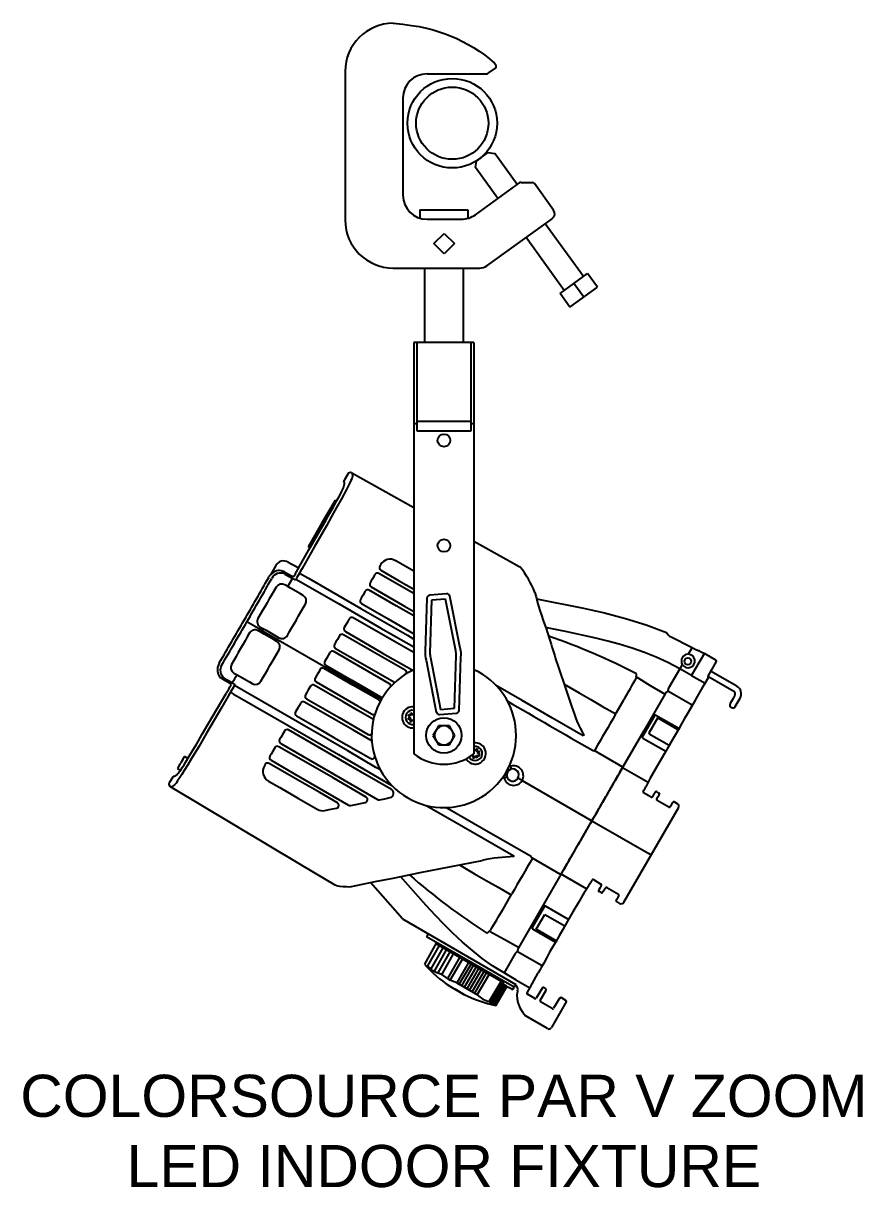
# Model space of a CAD drawing. Extents: x 5 to 346, y -5 to 215.
# Drawn here: x 124.22 to 141.65, y 65.49 to 89.68 of the extents above; entities that cross this region are included whole.
import ezdxf

# ---------------------------------------------------------------- set-up
doc = ezdxf.new("R2010")
doc.units = 0
doc.header["$LTSCALE"] = 0.5
doc.header["$MEASUREMENT"] = 0
doc.layers.add('OBJECT', color=7, linetype='CONTINUOUS')
doc.layers.add('RISER', color=7, linetype='CONTINUOUS')
doc.styles.add('ARIAL', font='arial.ttf')

# ---------------------------------------------------------------- blocks, each defined once
blk = doc.blocks.new('*U73')
at = {"layer": 'RISER'}
for p, q in [((0.879, 1.246), (0.904, 1.213)), ((-2.224, 1.075), (-2.224, -2.01)), ((-0.524, 1.025), (0.715, 1.025)), ((0.747, 1.037), (0.896, 1.145)), ((-1.024, 0.525), (-1.024, -1.495)), ((0.503, -0.78), (0.743, -0.607)), ((0.743, -0.607), (0.882, -0.63)), ((1.347, -1.275), (0.882, -0.63)), ((0.481, -0.92), (0.503, -0.78)), ((0.946, -1.565), (0.481, -0.92)), ((0.48, -1.9), (1.396, -1.24)), ((1.431, -1.229), (1.656, -1.229)), ((2.104, -1.808), (1.705, -1.254)), ((-0.674, -1.802), (0.326, -1.802)), ((-0.674, -1.802), (-0.674, -1.972)), ((0.326, -1.802), (0.326, -1.972)), ((-0.524, -1.995), (0.188, -1.995)), ((0.717, -2.962), (2.076, -1.983)), ((2.724, -3.185), (1.932, -2.087)), ((-0.38, -2.502), (-0.168, -2.29)), ((-0.168, -2.29), (0.045, -2.502)), ((2.323, -3.475), (1.531, -2.376)), ((-0.168, -2.715), (-0.38, -2.502)), ((0.045, -2.502), (-0.168, -2.715)), ((-1.224, -3.01), (0.571, -3.01)), ((-0.574, -3.01), (-0.574, -4.55)), ((0.226, -3.01), (0.226, -4.55)), ((2.239, -3.535), (2.807, -3.125)), ((3.012, -3.409), (2.807, -3.125)), ((2.728, -3.614), (2.523, -3.33)), ((2.444, -3.819), (2.239, -3.535)), ((2.444, -3.819), (3.012, -3.409)), ((-0.736, -4.555), (-0.799, -4.555)), ((-0.799, -4.555), (-0.799, -6.242)), ((-0.736, -4.55), (0.389, -4.55)), ((-0.736, -4.55), (-0.736, -6.192)), ((0.389, -6.192), (0.389, -4.55)), ((0.451, -4.555), (0.389, -4.555)), ((0.451, -4.555), (0.451, -6.242)), ((-0.799, -6.242), (-0.799, -13.098)), ((-0.736, -6.242), (-0.799, -6.242)), ((-0.736, -6.192), (0.389, -6.192)), ((-0.736, -6.192), (-0.736, -6.392)), ((0.389, -6.392), (0.389, -6.192)), ((0.451, -6.242), (0.389, -6.242)), ((0.451, -6.242), (0.451, -13.098)), ((-0.736, -6.392), (0.389, -6.392)), ((-0.736, -6.392), (-0.736, -6.392)), ((0.389, -6.392), (0.389, -6.392)), ((-2.249, -7.425), (-2.249, -7.426)), ((-2.169, -7.287), (-2.239, -7.408)), ((-2.088, -7.265), (-0.799, -7.985)), ((-2.434, -7.834), (-2.714, -8.318)), ((-2.403, -7.852), (-2.434, -7.834)), ((-2.714, -8.318), (-2.993, -8.802)), ((-2.993, -8.802), (-2.953, -8.825)), ((-3.663, -9.187), (-3.773, -9.378)), ((-3.407, -9.117), (-3.333, -9.16)), ((-3.333, -9.16), (-3.306, -9.174)), ((-3.307, -9.174), (-3.306, -9.174)), ((-3.306, -9.174), (-3.188, -9.237)), ((-0.799, -9.305), (-1.175, -9.088)), ((-3.812, -9.435), (-3.806, -9.425)), ((-3.465, -9.33), (-3.337, -9.404)), ((-3.293, -9.42), (-3.296, -9.419)), ((-3.173, -9.344), (-3.227, -9.439)), ((-3.165, -9.329), (-3.173, -9.344)), ((-3.119, -9.249), (-3.165, -9.329)), ((-3.812, -9.435), (-3.812, -9.435)), ((-3.412, -9.627), (-3.476, -9.59)), ((-3.412, -9.627), (-3.315, -9.459)), ((-2.988, -9.45), (-1.9, -10.079)), ((-0.525, -9.864), (-0.56, -10.968)), ((-0.117, -9.775), (-0.468, -9.804)), ((-0.428, -9.908), (-0.463, -11.003)), ((-0.139, -9.884), (-0.428, -9.908)), ((0.073, -10.959), (-0.139, -9.884)), ((0.163, -10.907), (-0.051, -9.825)), ((-1.9, -10.079), (-0.932, -10.638)), ((-3.941, -10.542), (-4.263, -10.356)), ((-3.963, -10.58), (-4.03, -10.541)), ((-3.987, -10.465), (-3.919, -10.504)), ((-3.941, -10.542), (-3.919, -10.504)), ((-3.941, -10.542), (-1.473, -11.967)), ((-0.932, -10.638), (-0.799, -10.715)), ((1.947, -10.499), (2.014, -10.697)), ((4.528, -10.661), (4.977, -10.89)), ((-0.455, -11.101), (-0.243, -12.176)), ((0.047, -12.152), (0.081, -11.057)), ((0.143, -12.196), (0.178, -11.092)), ((4.977, -10.89), (4.896, -11.031)), ((4.969, -11.474), (5.233, -11.017)), ((4.977, -10.89), (5.026, -10.918)), ((5.041, -10.926), (5.129, -10.957)), ((5.143, -10.965), (5.233, -11.017)), ((5.473, -11.155), (5.233, -11.017)), ((-4.835, -11.207), (-4.841, -11.217)), ((-0.545, -11.153), (-0.331, -12.235)), ((4.722, -11.332), (4.49, -11.733)), ((4.774, -11.242), (4.722, -11.332)), ((4.969, -11.474), (4.722, -11.332)), ((5.375, -11.358), (5.364, -11.379)), ((5.381, -11.36), (5.375, -11.36)), ((5.48, -11.182), (5.391, -11.343)), ((-4.625, -11.634), (-4.752, -11.56)), ((-4.533, -11.421), (-4.469, -11.458)), ((3.817, -11.503), (3.819, -11.493)), ((3.819, -11.526), (3.823, -11.521)), ((4.969, -11.474), (5.247, -11.635)), ((5.304, -11.492), (5.317, -11.512)), ((5.305, -11.489), (5.844, -11.801)), ((5.365, -11.377), (5.313, -11.474)), ((5.906, -11.692), (5.364, -11.379)), ((-4.603, -11.821), (-4.65, -11.9)), ((-4.595, -11.806), (-4.603, -11.821)), ((-4.539, -11.712), (-4.595, -11.806)), ((-4.589, -11.665), (-4.589, -11.665)), ((2.327, -11.673), (2.473, -12.108)), ((4.427, -11.843), (4.42, -11.855)), ((4.983, -12.091), (4.476, -11.798)), ((3.41, -12.244), (3.565, -11.976)), ((4.42, -11.855), (3.977, -12.622)), ((5.041, -11.992), (4.877, -12.275)), ((5.829, -11.947), (5.768, -12.054)), ((5.866, -11.883), (5.829, -11.947)), ((5.876, -12.116), (5.937, -12.01)), ((5.937, -12.01), (5.974, -11.946)), ((-0.918, -12.318), (-0.884, -12.335)), ((-0.867, -12.299), (-0.901, -12.283)), ((-0.884, -12.335), (-0.87, -12.35)), ((-0.847, -12.3), (-0.867, -12.299)), ((-0.831, -12.295), (-0.859, -12.24)), ((-0.859, -12.24), (-0.847, -12.3)), ((-0.816, -12.281), (-0.831, -12.295)), ((-0.799, -12.247), (-0.816, -12.281)), ((-0.799, -12.248), (-0.799, -12.247)), ((-0.265, -12.284), (0.086, -12.256)), ((-0.243, -12.176), (0.047, -12.152)), ((3.382, -12.292), (3.41, -12.244)), ((4.196, -12.307), (3.946, -12.739)), ((4.703, -12.576), (4.226, -12.301)), ((4.877, -12.275), (4.824, -12.367)), ((-0.87, -12.35), (-0.925, -12.378)), ((-0.925, -12.378), (-0.865, -12.366)), ((-0.866, -12.386), (-0.883, -12.421)), ((-0.865, -12.366), (-0.866, -12.386)), ((-0.847, -12.438), (-0.83, -12.403)), ((-0.83, -12.403), (-0.815, -12.39)), ((-0.815, -12.39), (-0.799, -12.422)), ((-0.287, -12.52), (-0.344, -12.619)), ((-0.174, -12.52), (-0.287, -12.52)), ((-0.06, -12.52), (-0.174, -12.52)), ((-0.003, -12.619), (-0.06, -12.52)), ((4.259, -12.362), (4.081, -12.67)), ((4.69, -12.6), (4.276, -12.361)), ((-0.344, -12.619), (-0.401, -12.717)), ((-0.401, -12.717), (-0.344, -12.816)), ((-0.344, -12.816), (-0.287, -12.914)), ((-0.06, -12.914), (-0.003, -12.816)), ((0.054, -12.717), (-0.003, -12.619)), ((-0.003, -12.816), (0.054, -12.717)), ((3.977, -12.622), (3.536, -13.386)), ((3.954, -12.771), (4.432, -13.047)), ((4.09, -12.683), (4.504, -12.922)), ((-0.287, -12.914), (-0.174, -12.914)), ((-0.174, -12.914), (-0.06, -12.914)), ((0.465, -13.046), (0.451, -13.024)), ((0.479, -13.031), (0.465, -13.046)), ((0.493, -12.995), (0.479, -13.031)), ((0.516, -13.045), (0.53, -13.01)), ((0.516, -13.066), (0.516, -13.045)), ((0.575, -13.049), (0.516, -13.066)), ((0.523, -13.081), (0.575, -13.049)), ((3.543, -13.374), (2.943, -13.027)), ((2.967, -13.012), (2.967, -13.012)), ((-5.653, -13.313), (-5.637, -13.286)), ((-5.597, -13.217), (-5.637, -13.286)), ((-5.597, -13.217), (-5.561, -13.155)), ((-5.488, -13.197), (-5.561, -13.155)), ((0.417, -13.124), (0.436, -13.119)), ((0.436, -13.139), (0.422, -13.175)), ((0.436, -13.119), (0.436, -13.139)), ((0.459, -13.189), (0.473, -13.153)), ((0.473, -13.153), (0.487, -13.139)), ((0.487, -13.139), (0.519, -13.192)), ((0.519, -13.192), (0.503, -13.132)), ((0.503, -13.132), (0.523, -13.132)), ((0.537, -13.095), (0.523, -13.081)), ((0.523, -13.132), (0.558, -13.146)), ((0.573, -13.109), (0.537, -13.095)), ((-5.689, -13.377), (-5.703, -13.402)), ((-5.703, -13.402), (-5.64, -13.438)), ((-5.653, -13.313), (-5.689, -13.377)), ((1.099, -13.512), (1.095, -13.518)), ((1.095, -13.518), (1.095, -13.518)), ((1.155, -13.415), (1.151, -13.422)), ((1.154, -13.415), (1.155, -13.415)), ((1.19, -13.343), (1.212, -13.356)), ((1.218, -13.419), (1.218, -13.422)), ((3.482, -13.48), (3.536, -13.386)), ((3.536, -13.386), (4.065, -13.691)), ((-5.804, -13.582), (-5.874, -13.704)), ((-5.794, -13.566), (-5.794, -13.565)), ((-1.317, -13.721), (-1.317, -13.721)), ((-1.317, -13.721), (-1.255, -13.756)), ((1.072, -13.597), (1.05, -13.585)), ((1.133, -13.57), (1.13, -13.571)), ((1.45, -13.654), (1.364, -13.605)), ((1.45, -13.654), (2.898, -14.491)), ((4.13, -13.998), (3.973, -13.907)), ((4.224, -13.884), (4.213, -13.901)), ((4.288, -13.914), (4.245, -13.888)), ((4.293, -13.948), (4.303, -13.929)), ((3.562, -16.182), (4.694, -14.22)), ((4.494, -14.208), (4.251, -14.067)), ((4.588, -14.094), (4.576, -14.111)), ((4.674, -14.136), (4.608, -14.098)), ((2.898, -14.491), (4.128, -15.201)), ((4.115, -15.193), (4.063, -15.163)), ((1.652, -15.29), (1.652, -15.289)), ((2.245, -15.603), (1.653, -15.261)), ((2.236, -15.638), (1.82, -16.359)), ((2.238, -15.635), (2.236, -15.638)), ((2.26, -15.596), (2.315, -15.502)), ((2.789, -15.901), (2.26, -15.596)), ((2.93, -15.713), (3.087, -15.804)), ((-1.032, -16.53), (-1.697, -15.773)), ((3.045, -15.924), (3.035, -15.943)), ((3.094, -15.983), (3.05, -15.958)), ((3.208, -15.874), (3.451, -16.014)), ((1.054, -16.326), (1.209, -16.057)), ((1.209, -16.057), (1.236, -16.009)), ((3.114, -15.988), (3.125, -15.97)), ((3.409, -16.134), (3.399, -16.153)), ((3.479, -16.206), (3.413, -16.168)), ((1.82, -16.359), (1.377, -17.126)), ((1.905, -16.275), (1.656, -16.706)), ((1.745, -16.744), (1.923, -16.436)), ((1.923, -16.436), (2.337, -16.675)), ((2.414, -16.541), (1.937, -16.265)), ((-1.032, -16.53), (1.321, -17.888)), ((-0.497, -16.838), (-0.532, -16.898)), ((0.421, -17.448), (-0.532, -16.898)), ((0.789, -16.776), (0.791, -16.771)), ((1.665, -16.735), (2.143, -17.011)), ((2.159, -16.983), (1.745, -16.744)), ((-0.325, -17.018), (-0.578, -17.47)), ((-0.274, -17.084), (-0.513, -17.506)), ((-0.198, -17.128), (-0.447, -17.567)), ((-0.126, -17.17), (-0.377, -17.615)), ((1.063, -17.856), (-0.34, -17.046)), ((1.377, -17.126), (1.37, -17.138)), ((-0.053, -17.212), (-0.301, -17.652)), ((0.02, -17.254), (-0.22, -17.678)), ((0.149, -17.328), (-0.098, -17.767)), ((-0.041, -17.802), (0.214, -17.366)), ((1.306, -17.248), (1.075, -17.65)), ((1.355, -17.203), (1.868, -17.499)), ((2.022, -17.22), (1.969, -17.316)), ((0.335, -17.436), (0.094, -17.856)), ((0.146, -17.887), (0.39, -17.467)), ((0.2, -17.918), (0.443, -17.498)), ((0.253, -17.949), (0.497, -17.529)), ((0.306, -17.98), (0.55, -17.56)), ((0.359, -18.011), (0.603, -17.591)), ((0.413, -18.042), (0.653, -17.628)), ((1.287, -17.948), (0.421, -17.448)), ((0.466, -18.073), (0.71, -17.652)), ((1.321, -17.792), (1.075, -17.65)), ((-0.098, -17.767), (-0.041, -17.802)), ((0.094, -17.856), (0.523, -18.106)), ((0.518, -18.103), (0.763, -17.683)), ((0.769, -18.246), (1.015, -17.828)), ((0.8, -18.266), (1.048, -17.847)), ((0.833, -18.287), (1.067, -17.893)), ((1.074, -17.837), (1.058, -17.865)), ((1.117, -17.922), (1.066, -17.892)), ((1.321, -17.888), (1.287, -17.948)), ((1.321, -17.792), (1.612, -17.96)), ((-0.052, -17.925), (0.05, -17.984)), ((-0.051, -17.926), (0.243, -18.096)), ((0.05, -17.984), (0.244, -18.096)), ((0.866, -18.309), (1.101, -17.912)), ((0.901, -18.324), (1.134, -17.932)), ((1.168, -17.951), (1.117, -17.922)), ((1.238, -17.991), (1.168, -17.951)), ((1.265, -17.984), (1.288, -17.945)), ((1.714, -18.183), (1.56, -18.094)), ((1.87, -17.961), (1.741, -18.176)), ((1.827, -18.226), (1.948, -18.007)), ((1.941, -17.98), (1.897, -17.954)), ((0.768, -18.246), (0.885, -18.321)), ((2.077, -18.393), (1.834, -18.253)), ((2.368, -18.249), (2.058, -18.786)), ((2.234, -18.171), (2.105, -18.386)), ((2.36, -18.222), (2.261, -18.164)), ((1.531, -18.551), (1.521, -18.543)), ((1.976, -18.808), (1.531, -18.551))]:
    blk.add_line(p, q, dxfattribs=at)
blk.add_lwpolyline([(-1.224, 2.075), (-1.027, 2.056), (-0.849, 2.033), (-0.687, 2.006), (-0.538, 1.975), (-0.4, 1.94), (-0.27, 1.901), (-0.146, 1.857), (-0.025, 1.809), (0.094, 1.757), (0.212, 1.699), (0.328, 1.637), (0.443, 1.57), (0.556, 1.498), (0.666, 1.42), (0.774, 1.336), (0.879, 1.246)], dxfattribs=at)
at = {"layer": 'RISER', "flags": 128}
for points in [[(-3.19, -9.24), (-3.155, -9.18), (-2.975, -8.863), (-2.795, -8.548), (-2.618, -8.236), (-2.541, -8.1), (-2.466, -7.966), (-2.395, -7.839), (-2.356, -7.768), (-2.323, -7.706), (-2.298, -7.657), (-2.28, -7.619), (-2.261, -7.575), (-2.249, -7.544), (-2.236, -7.491), (-2.236, -7.462), (-2.249, -7.426)], [(-2.088, -7.265), (-2.074, -7.307), (-2.074, -7.327), (-2.08, -7.357), (-2.088, -7.384), (-2.104, -7.424), (-2.131, -7.483), (-2.159, -7.539), (-2.197, -7.612), (-2.245, -7.702), (-2.301, -7.803), (-2.4, -7.982), (-2.506, -8.17), (-2.614, -8.362), (-2.865, -8.804), (-3.119, -9.249)], [(0.451, -8.681), (1.119, -9.053), (1.391, -9.205)], [(-1.488, -9.172), (-1.493, -9.18), (-1.497, -9.187), (-1.506, -9.202)], [(-3.479, -9.364), (-3.375, -9.424), (-3.315, -9.459)], [(-3.173, -9.344), (-3.109, -9.381), (-2.988, -9.45)], [(-1.605, -9.374), (-1.656, -9.462), (-1.681, -9.506), (-1.707, -9.55)], [(-0.799, -9.77), (-0.862, -9.733), (-1.522, -9.352)], [(-1.484, -9.285), (-1.117, -9.497), (-0.799, -9.681)], [(1.391, -9.205), (1.407, -9.217), (1.41, -9.221)], [(1.391, -9.205), (1.407, -9.217), (1.41, -9.221)], [(-3.097, -9.809), (-3.149, -9.779), (-3.357, -9.659), (-3.412, -9.627)], [(-3.255, -9.491), (-3.306, -9.462), (-3.315, -9.459)], [(-3.245, -9.473), (-3.25, -9.481), (-3.255, -9.491)], [(-3.227, -9.439), (-3.242, -9.466), (-3.245, -9.473)], [(-3.245, -9.473), (-2.363, -9.98), (-1.481, -10.488), (-0.799, -10.88)], [(-1.684, -9.632), (-0.995, -10.03), (-0.799, -10.144)], [(-1.805, -9.721), (-1.856, -9.809), (-1.882, -9.853), (-1.907, -9.897)], [(-0.799, -10.232), (-1.163, -10.022), (-1.723, -9.699)], [(1.748, -9.877), (2.725, -10.073), (3.163, -10.174), (3.599, -10.288), (4.026, -10.42), (4.446, -10.58)], [(-1.885, -9.979), (-1.333, -10.298), (-0.799, -10.606)], [(-2.137, -10.296), (-2.163, -10.34), (-2.189, -10.385), (-2.241, -10.476)], [(-0.799, -10.997), (-0.907, -10.935), (-1.297, -10.71), (-2.054, -10.272)], [(-3.941, -10.542), (-3.958, -10.573), (-3.963, -10.58)], [(-3.644, -10.764), (-3.696, -10.734), (-3.903, -10.614), (-3.963, -10.58)], [(-3.919, -10.504), (-3.867, -10.534), (-3.659, -10.654), (-3.6, -10.689)], [(-0.978, -11.365), (-1.315, -11.17), (-1.653, -10.976), (-2.258, -10.626)], [(-2.219, -10.559), (-1.833, -10.782), (-1.446, -11.005), (-0.834, -11.358)], [(4.722, -11.332), (4.476, -11.2), (4.236, -11.091), (3.993, -10.994), (3.738, -10.907), (3.465, -10.824), (3.232, -10.761), (2.978, -10.697), (2.699, -10.633), (2.388, -10.566), (1.938, -10.475)], [(4.446, -10.58), (4.463, -10.599), (4.495, -10.643)], [(-2.341, -10.649), (-2.385, -10.725), (-2.414, -10.776), (-2.444, -10.826)], [(-2.543, -10.998), (-2.577, -11.058), (-2.611, -11.117), (-2.645, -11.175)], [(-1.301, -11.645), (-1.864, -11.321), (-2.162, -11.148), (-2.461, -10.976)], [(-2.422, -10.909), (-2.119, -11.084), (-1.816, -11.259), (-1.216, -11.605)], [(-4.841, -11.217), (-4.874, -11.305), (-4.877, -11.384)], [(-2.745, -11.348), (-2.779, -11.407), (-2.813, -11.466), (-2.847, -11.525)], [(-1.526, -11.981), (-2.063, -11.672), (-2.362, -11.498), (-2.662, -11.325)], [(-2.623, -11.258), (-2.086, -11.568), (-1.786, -11.741), (-1.487, -11.914)], [(-4.566, -11.626), (-4.67, -11.566), (-4.73, -11.531)], [(-4.469, -11.457), (-4.417, -11.487), (-4.21, -11.607), (-4.154, -11.64)], [(-2.825, -11.607), (-2.262, -11.932), (-1.964, -12.104), (-1.666, -12.277)], [(-1.216, -11.605), (-1.203, -11.61), (-1.187, -11.612)], [(4.411, -11.86), (4.114, -11.685), (3.817, -11.503)], [(5.06, -11.958), (5.229, -11.666), (5.317, -11.512)], [(-5.793, -13.566), (-5.77, -13.564), (-5.739, -13.55), (-5.721, -13.537), (-5.695, -13.511), (-5.655, -13.46), (-5.631, -13.426), (-5.599, -13.378), (-5.568, -13.328), (-5.532, -13.269), (-5.46, -13.151), (-5.384, -13.022), (-5.306, -12.89), (-5.189, -12.692), (-5.072, -12.492), (-4.693, -11.843)], [(-4.603, -11.821), (-4.539, -11.858), (-4.418, -11.927)], [(-4.566, -11.626), (-4.559, -11.632), (-4.508, -11.662)], [(-4.519, -11.679), (-4.535, -11.704), (-4.539, -11.712)], [(-4.508, -11.662), (-4.514, -11.671), (-4.519, -11.679)], [(-1.488, -13.435), (-1.584, -13.38), (-2.171, -13.04), (-3.345, -12.36), (-4.519, -11.679)], [(-2.946, -11.697), (-2.99, -11.773), (-3.02, -11.824), (-3.049, -11.874)], [(-1.658, -12.37), (-1.961, -12.196), (-2.264, -12.021), (-2.864, -11.674)], [(2.718, -12.726), (2.084, -12.356), (1.448, -11.989), (0.9, -11.671)], [(2.32, -11.651), (2.634, -11.833), (2.877, -11.973), (3.121, -12.114), (3.394, -12.271)], [(4.425, -11.846), (4.417, -11.856), (4.411, -11.86)], [(4.49, -11.733), (4.48, -11.765), (4.474, -11.797), (4.449, -11.818), (4.427, -11.843)], [(-4.65, -11.9), (-4.784, -12.131), (-4.942, -12.401), (-5.1, -12.671), (-5.257, -12.937), (-5.411, -13.195), (-5.49, -13.326), (-5.563, -13.447), (-5.613, -13.528), (-5.655, -13.594), (-5.702, -13.663), (-5.734, -13.707), (-5.767, -13.746), (-5.791, -13.766), (-5.808, -13.776), (-5.833, -13.784), (-5.853, -13.785)], [(-4.418, -11.927), (-3.39, -12.521), (-2.362, -13.116)], [(-3.148, -12.047), (-3.175, -12.093), (-3.201, -12.138), (-3.252, -12.227)], [(-1.681, -12.825), (-2.067, -12.602), (-2.453, -12.378), (-3.066, -12.025)], [(-3.027, -11.957), (-2.689, -12.152), (-2.351, -12.347), (-1.747, -12.697)], [(5.041, -11.992), (5.034, -12.003), (5.017, -12.032), (4.994, -12.072), (4.963, -12.126), (4.924, -12.194), (4.877, -12.275)], [(-3.231, -12.311), (-2.845, -12.534), (-2.458, -12.757), (-1.694, -13.199)], [(-1.638, -12.392), (-1.643, -12.383), (-1.658, -12.37)], [(4.824, -12.367), (4.762, -12.474), (4.694, -12.593), (4.606, -12.744), (4.511, -12.91), (4.404, -13.094), (4.291, -13.29), (4.107, -13.608)], [(-3.482, -12.626), (-3.533, -12.714), (-3.559, -12.758), (-3.584, -12.802)], [(-1.262, -13.84), (-1.813, -13.522), (-2.364, -13.203), (-3.4, -12.604)], [(-3.683, -12.973), (-3.734, -13.061), (-3.759, -13.105), (-3.785, -13.15)], [(-1.787, -13.999), (-2.476, -13.601), (-3.038, -13.276), (-3.6, -12.951)], [(-3.562, -12.884), (-2.672, -13.399), (-2.113, -13.722), (-1.553, -14.046)], [(-1.669, -12.834), (-1.669, -12.833), (-1.681, -12.825)], [(2.912, -13.027), (2.912, -13.027), (2.943, -13.027), (2.943, -13.027)], [(2.943, -13.027), (2.95, -13.026), (2.961, -13.021)], [(2.961, -13.021), (2.962, -13.021), (2.962, -13.02), (2.963, -13.019), (2.963, -13.018), (2.964, -13.016), (2.965, -13.015), (2.966, -13.013), (2.967, -13.012)], [(-2.385, -14.117), (-2.751, -13.905), (-3.118, -13.693), (-3.801, -13.299)], [(-3.763, -13.232), (-3.287, -13.507), (-2.811, -13.782), (-2.151, -14.163)], [(-2.362, -13.116), (-1.839, -13.418), (-1.317, -13.721)], [(-3.884, -13.321), (-3.888, -13.328), (-3.892, -13.336), (-3.901, -13.351)], [(3.536, -13.386), (3.513, -13.425), (3.482, -13.479)], [(-2.433, -15.829), (-3.13, -15.411), (-5.853, -13.785)], [(-3.818, -13.664), (-3.582, -13.8), (-3.193, -14.025), (-2.804, -14.25)], [(4.107, -13.608), (4.037, -13.745), (4.016, -13.788)], [(-1.512, -14.052), (-1.401, -14.031), (-1.345, -14.02), (-1.29, -14.009)], [(-2.645, -14.276), (-2.553, -14.258), (-2.478, -14.243), (-2.403, -14.228)], [(-2.109, -14.17), (-2.004, -14.149), (-1.905, -14.13), (-1.806, -14.11)], [(-0.539, -14.172), (0.006, -14.486), (0.642, -14.852), (1.28, -15.217)], [(1.637, -15.235), (0.802, -14.751), (-0.097, -14.234), (-0.128, -14.217)], [(-2.125, -15.859), (-1.599, -15.753), (-1.414, -15.716), (-1.228, -15.68), (-0.664, -15.568), (0.623, -15.314)], [(0.147, -15.408), (0.464, -15.591), (0.707, -15.731), (0.951, -15.872), (1.224, -16.03)], [(1.075, -17.65), (0.838, -17.502), (0.623, -17.349), (0.418, -17.187), (0.214, -17.01), (0.006, -16.815), (-0.165, -16.645), (-0.347, -16.457), (-0.542, -16.248), (-0.756, -16.011), (-1.075, -15.649)], [(2.238, -15.635), (2.246, -15.624), (2.253, -15.619)], [(2.276, -15.606), (2.266, -15.604), (2.245, -15.603), (2.245, -15.603)], [(2.253, -15.619), (2.269, -15.609), (2.276, -15.607)], [(2.277, -15.607), (2.267, -15.601), (2.262, -15.597), (2.261, -15.596), (2.26, -15.596), (2.26, -15.596), (2.26, -15.596), (2.26, -15.596)], [(2.277, -15.607), (2.277, -15.607), (2.276, -15.606)], [(2.276, -15.607), (2.277, -15.607), (2.277, -15.607)], [(-2.41, -15.837), (-2.429, -15.831), (-2.433, -15.829)], [(-2.41, -15.837), (-2.429, -15.831), (-2.433, -15.829)], [(2.739, -15.979), (2.833, -15.833), (2.848, -15.81)], [(3.094, -15.832), (3.061, -15.893), (3.045, -15.924)], [(2.739, -15.979), (2.619, -16.186), (2.506, -16.383), (2.395, -16.574), (2.292, -16.752), (2.217, -16.883), (2.147, -17.005), (2.081, -17.118), (2.022, -17.22)], [(3.458, -16.042), (3.425, -16.103), (3.409, -16.134)], [(0.776, -16.783), (1.076, -16.947), (1.376, -17.116)], [(1.37, -17.138), (1.359, -17.17), (1.354, -17.202), (1.328, -17.224), (1.306, -17.248)], [(1.376, -17.116), (1.375, -17.126), (1.372, -17.135)], [(1.969, -17.316), (1.898, -17.445), (1.847, -17.536), (1.817, -17.591), (1.786, -17.647)], [(1.552, -18.067), (1.614, -17.955), (1.786, -17.647)], [(-0.098, -17.767), (-0.13, -17.747), (-0.216, -17.68)], [(0.094, -17.856), (-0.014, -17.815), (-0.041, -17.802)], [(1.356, -18.02), (1.34, -18.111), (1.344, -18.187), (1.36, -18.262), (1.401, -18.373), (1.462, -18.476), (1.521, -18.543)]]:
    blk.add_lwpolyline(points, dxfattribs=at)
at = {"layer": 'RISER'}
for centre, radius in [((0, 0), 0.93), ((0, 0), 0.75), ((-0.174, -6.59), 0.132), ((-0.174, -8.773), 0.132), ((4.891, -11.178), 0.07), ((-0.174, -12.717), 0.367)]:
    blk.add_circle(centre, radius, dxfattribs=at)
for centre, radius, start, end in [((-1.224, 1.075), 1, 90, 180), ((0.864, 1.183), 0.05, 309.8056, 37.5798), ((-0.524, 0.525), 0.5, 90, 180), ((0.715, 1.075), 0.05, 270, 309.8056), ((1.431, -1.289), 0.06, 90, 125.7855), ((1.656, -1.289), 0.06, 35.7855, 90), ((-0.524, -1.495), 0.5, 180, 270), ((0.188, -1.495), 0.5, 270, 305.7855), ((2.003, -1.881), 0.125, 305.7855, 35.7855), ((-1.224, -2.01), 1, 180, 270), ((0.571, -2.76), 0.25, 270, 305.7855), ((-2.118, -7.317), 0.06, 60.7858, 149.994), ((-2.118, -7.317), 0.06, 60.79, 149.9898), ((-3.5, -9.281), 0.188, 60.5, 150.3507), ((-1.29, -9.286), 0.229, 60.081, 150.1341), ((-3.572, -9.557), 0.268, 113.4961, 150.6362), ((-3.567, -9.544), 0.201, 64.0046, 154.4955), ((-3.595, -9.511), 0.218, 78.6738, 112.7943), ((-3.211, -9.129), 0.302, 245.3227, 253.7338), ((-8.534, -6.39), 6.055, 329.9638, 330.8566), ((-1.552, -9.404), 0.0602, 60.0315, 150.0579), ((-1.454, -9.233), 0.0603, 149.9608, 239.9018), ((-0.163, -10.477), 2.013, 21.3127, 38.6231), ((-105.63, 48.301), 117.049, 329.94375, 330.44467), ((-98.256, 44.12), 108.638, 329.90438, 330.45055), ((92.198, -65.872), 111.132, 149.60166, 149.98903), ((-3.542, -9.705), 0.132, 60.3766, 149.7095), ((-1.654, -9.58), 0.0602, 149.9985, 239.9872), ((-3.164, -9.923), 0.132, 330.2984, 59.5993), ((-1.855, -9.927), 0.0601, 150.0022, 240.0835), ((-1.753, -9.751), 0.0602, 60.0068, 149.976), ((9.699, -7.678), 8.249, 194.5156, 199.9953), ((-91.638, 40.331), 101.882, 329.98052, 330.40289), ((-97.465, 43.284), 107.468, 329.53293, 330.07856), ((-94.004, 41.228), 103.51, 329.53592, 330.10915), ((-3.921, -10.353), 0.13, 149.698, 239.8369), ((-2.084, -10.326), 0.0611, 60.8997, 150.8268), ((84.621, -61.885), 102.576, 149.99482, 150.4145), ((-4.095, -10.654), 0.13, 60.1636, 150.3015), ((-3.535, -10.576), 0.13, 240.201, 330.307), ((-2.288, -10.679), 0.0605, 60.3224, 150.2603), ((-2.189, -10.506), 0.0605, 149.5906, 239.6459), ((-3.709, -10.877), 0.13, 329.6918, 59.8002), ((-2.391, -10.857), 0.0604, 149.794, 239.8246), ((-2.306, -23.263), 13.321, 62.5816, 71.1378), ((29.837, -2.289), 29.066, 196.8134, 198.834), ((4.562, -10.558), 0.109, 231.7509, 251.811), ((-100.17, 44.812), 111.512, 329.61535, 330.00124), ((-2.491, -11.028), 0.0604, 60.1798, 150.1265), ((-0.213, -11.032), 0.353, 169.5411, 199.9493), ((-0.169, -11.028), 0.353, 349.5411, 19.9493), ((4.898, -11.173), 0.142, 90.9425, 209.0575), ((4.895, -11.171), 0.14, 210.4474, 89.5526), ((5.072, -10.843), 0.0882, 239.0582, 249.7613), ((5.078, -11.074), 0.127, 59.231, 66.6697), ((-4.616, -11.365), 0.202, 145.9246, 235.5753), ((-4.467, -11.307), 0.132, 150.2924, 239.6214), ((-2.692, -11.378), 0.0603, 60.0951, 150.1215), ((-2.593, -11.206), 0.0603, 149.8776, 239.9059), ((-0.174, -12.717), 1.5, 114.6243, 240), ((-1.004, -11.416), 0.0568, 340.9657, 62.5609), ((-0.174, -12.717), 1.5, 240, 65.3757), ((5.449, -11.415), 0.0919, 142.6982, 155.186), ((5.273, -11.283), 0.133, 324.3529, 332.9853), ((5.463, -11.172), 0.0199, 331.0064, 59.9298), ((-4.663, -11.358), 0.215, 186.9823, 221.5495), ((12.411, -21.314), 19.547, 149.7193, 150.2883), ((-4.088, -11.525), 0.132, 240.3989, 329.7034), ((-2.795, -11.555), 0.0604, 149.8715, 239.8222), ((-19.054, 1.109), 26.131, 329.9527, 331.1254), ((3.552, -11.422), 0.276, 345.0529, 356.6064), ((5.441, -11.548), 0.148, 150.1805, 157.9236), ((-4.763, -11.831), 0.241, 43.7102, 54.9966), ((-2.894, -11.727), 0.0604, 60.1775, 150.2039), ((-1.328, -11.695), 0.0566, 359.7592, 61.4922), ((4.678, -11.809), 0.202, 158.0342, 176.9647), ((5.814, -11.853), 0.0605, 330, 60), ((5.814, -11.853), 0.186, 330, 60), ((-3.096, -12.077), 0.0605, 60.3622, 150.4014), ((-2.996, -11.905), 0.0605, 149.7346, 239.6826), ((-1.552, -12.029), 0.054, 14.5501, 61.8941), ((-1.458, -11.868), 0.0542, 237.684, 284.6238), ((158.245, 257.856), 312.259, 239.79237, 240.16859), ((33.119, -28.147), 32.394, 150.0156, 150.0862), ((5.822, -12.085), 0.0625, 150, 330), ((-3.2, -12.259), 0.0611, 149.1812, 239.0923), ((-1.636, -12.23), 0.0556, 237.5642, 300.3239), ((-0.823, -12.342), 0.22, 83.6011, 240), ((-0.823, -12.342), 0.148, 80.4403, 279.5597), ((-0.823, -12.342), 0.0984, 142.7732, 165.8471), ((5.761, -11.059), 3.451, 197.7098, 208.6826), ((398.511, -241.054), 456.573, 149.93107, 150.0353), ((4.213, -12.317), 0.0204, 53.0594, 149.7856), ((-0.823, -12.342), 0.22, 240, 276.3989), ((-0.823, -12.342), 0.0984, 232.7732, 255.8471), ((-0.174, -12.717), 0.197, 90, 150), ((-0.174, -12.717), 0.197, 30, 90), ((4.269, -12.379), 0.019, 67.3255, 120.8038), ((-3.532, -12.832), 0.0602, 150.0226, 239.9945), ((-3.43, -12.656), 0.0601, 59.9171, 149.9972), ((-1.716, -12.649), 0.0569, 237.7201, 319.1842), ((-0.174, -12.717), 0.197, 150, 210), ((-0.174, -12.717), 0.197, 210, 270), ((-0.174, -12.717), 0.197, 270, 330), ((-0.174, -12.717), 0.197, 330, 30), ((2.962, -13.043), 0.4, 124.8311, 127.4712), ((3.965, -12.751), 0.0222, 144.8159, 241.7646), ((3.896, -12.796), 0.224, 30.1492, 34.2371), ((-3.631, -13.003), 0.0602, 60.0142, 150.0002), ((0.476, -13.092), 0.148, 211.4342, 99.5597), ((0.476, -13.092), 0.22, 240, 96.3989), ((0.476, -13.092), 0.0984, 56.9565, 80.0304), ((-3.831, -13.351), 0.0603, 60.1003, 150.037), ((-3.733, -13.18), 0.0602, 149.9401, 239.9705), ((-1.664, -13.147), 0.0601, 240.1208, 345.2112), ((-0.174, -12.317), 1, 231.3178, 308.6822), ((0.476, -13.092), 0.22, 210.7966, 240), ((0.476, -13.092), 0.0984, 236.9565, 260.0304), ((0.476, -13.092), 0.0984, 326.9565, 350.0304), ((-3.703, -13.466), 0.229, 149.8696, 239.9153), ((1.055, -13.588), 0.0799, 12.7798, 60.0089), ((1.263, -13.544), 0.132, 171.309, 191.3979), ((1.255, -13.542), 0.125, 128.4375, 171.5625), ((1.195, -13.346), 0.0799, 239.9908, 287.2206), ((1.26, -13.548), 0.132, 108.6021, 128.691), ((1.269, -13.554), 0.207, 331.0075, 106.1407), ((1.109, -13.398), 0.111, 349.199, 22.5791), ((1.254, -13.541), 0.127, 329.8776, 106.3709), ((198.883, -126.893), 225.93, 149.86862, 150.16472), ((-300.693, 161.58), 350.954, 329.88801, 330.07863), ((3.472, -13.498), 0.0209, 60.0283, 61.8904), ((-5.822, -13.734), 0.06, 150.0102, 239.21), ((-5.822, -13.734), 0.06, 150.006, 239.2142), ((1.058, -13.487), 0.111, 277.4209, 310.801), ((1.273, -13.548), 0.207, 193.8593, 328.9925), ((1.254, -13.542), 0.127, 193.6268, 330.1247), ((-1.817, -14.051), 0.0602, 281.212, 59.9988), ((-1.308, -13.919), 0.0913, 281.1708, 60.0727), ((3.983, -13.889), 0.0205, 149.93, 238.2572), ((1.318, -12.375), 3.045, 330.3936, 332.3539), ((4.14, -13.979), 0.0208, 242.2466, 329.213), ((6.633, -15.46), 2.879, 147.2222, 149.296), ((1.638, -12.58), 2.987, 330.7414, 332.7404), ((-2.689, -14.052), 0.229, 240.0133, 281.2268), ((-2.415, -14.169), 0.0603, 281.2092, 59.9036), ((-2.121, -14.111), 0.0602, 239.9927, 281.1019), ((-1.523, -13.993), 0.0602, 239.9738, 281.0522), ((4.262, -14.05), 0.0206, 150.3202, 238.2203), ((4.504, -14.189), 0.0208, 242.2466, 329.213), ((6.997, -15.67), 2.879, 147.2222, 149.296), ((219.353, -140.219), 250.321, 149.8497, 150.11695), ((-74.618, 29.559), 89.158, 329.64151, 330.39185), ((1.375, -18.836), 3.602, 91.5475, 102.0601), ((1.676, -15.269), 0.4, 172.5288, 175.1689), ((1.404, -15.393), 0.282, 27.8159, 34.1872), ((302.678, -189.449), 347.776, 149.94422, 150.08523), ((7.593, -6.001), 12.819, 228.5723, 237.5771), ((-52.394, 15.817), 63.038, 330.11182, 330.21043), ((2.305, -15.545), 0.0675, 228.5132, 244.2815), ((2.268, -15.612), 0.00984, 34.0219, 38.7229), ((0.276, -14.18), 3.045, 327.6461, 329.6064), ((2.92, -15.731), 0.0207, 62.2005, 149.6122), ((-2.109, -13.774), 2.085, 261.6954, 269.5489), ((-1.701, -15.92), 0.1, 40.5369, 42.1078), ((3.076, -15.822), 0.0206, 330.3202, 58.2203), ((0.614, -14.356), 2.985, 327.2591, 329.2591), ((3.198, -15.892), 0.0208, 62.2466, 149.213), ((3.44, -16.032), 0.0206, 330.3202, 58.2203), ((-21.59, -3.277), 26.134, 328.914, 330.0472), ((1.925, -16.284), 0.022, 57.5332, 155.8863), ((1.084, -17.295), 0.597, 119.6911, 127.6165), ((1.674, -16.716), 0.0208, 151.6656, 245.4893), ((1.466, -17.373), 0.202, 123.0353, 141.9658), ((1.462, -15.645), 2.737, 221.8224, 236.4253), ((0.22, -16.579), 1.182, 231.704, 231.7401), ((-0.08, -17.104), 0.59, 223.0121, 256.3684), ((1.076, -17.875), 0.02, 151, 240), ((1.065, -17.832), 0.01, 331, 60), ((-0.044, -17.913), 0.015, 236.4243, 240), ((1.462, -15.645), 2.737, 243.5751, 258.1778), ((0.88, -17.766), 0.492, 223.6466, 256.9598), ((1.248, -17.974), 0.02, 240, 329), ((1.262, -17.986), 0.1, 340.2405, 58.6618), ((1.57, -18.077), 0.02, 150.9636, 240.0224), ((2.006, -18.756), 0.06, 239.9979, 330.003)]:
    blk.add_arc(centre, radius, start, end, dxfattribs=at)
for centre, major_axis, ratio, start_param, end_param in [((-2.239, -7.409), (0.01, 0.0173), 0.034921, 1.570796, 3.123534), ((-3.585, -9.518), (0.236, -0.087), 0.884635, 1.377019, 1.749762), ((-4.304, -10.332), (6.042, 10.464), 0.034921, 4.82767, 4.837083), ((-0.462, -9.866), (0.0618, -0.012), 0.988785, 1.841761, 3.2937), ((-0.112, -9.838), (0.059, 0.0219), 0.988785, 6.131077, 7.583017), ((-0.025, -11.016), (0.437, 0.036), 0.997533, 3.028424, 3.254762), ((-0.357, -11.044), (-0.437, -0.036), 0.997533, 3.028424, 3.254762), ((-4.65, -11.362), (0.193, -0.161), 0.884635, 4.533423, 4.906166), ((-4.304, -10.332), (6.042, 10.464), 0.034921, 4.587695, 4.604901), ((-0.269, -12.222), (0.059, 0.0219), 0.988785, 2.989485, 4.441424), ((0.08, -12.194), (0.0618, -0.012), 0.988785, 4.983354, 6.435293), ((-5.803, -13.583), (0.01, 0.0173), 0.034921, 0.018059, 1.570796), ((4.241, -13.894), (0.0173, -0.01), 0.305731, 1.570796, 3.124139), ((4.285, -13.919), (0.0173, -0.01), 0.305731, 0.017453, 1.570796), ((4.605, -14.104), (0.0173, -0.01), 0.305731, 1.570796, 3.124139), ((4.642, -14.19), (0.0374, 0.0505), 0.955772, 4.831331, 6.391924), ((3.053, -15.953), (0.0173, -0.01), 0.305731, 3.159046, 4.712389), ((3.097, -15.978), (0.0173, -0.01), 0.305731, 4.712389, 6.265732), ((3.417, -16.163), (0.0173, -0.01), 0.305731, 3.159046, 4.712389), ((3.51, -16.151), (0.025, 0.0576), 0.955772, 3.032854, 4.593447), ((1.887, -17.972), (-0.0015, -0.0199), 0.999812, 2.692049, 4.245243), ((1.931, -17.997), (-0.0165, -0.0113), 0.999812, 2.037942, 3.591136), ((1.724, -18.166), (0.0015, 0.0199), 0.999812, 2.692049, 4.245243), ((1.844, -18.236), (0.0165, 0.0113), 0.999812, 2.037942, 3.591136), ((2.251, -18.182), (-0.0015, -0.0199), 0.999812, 2.692049, 4.245243), ((2.35, -18.239), (0.0193, 0.0052), 0.999695, 5.497939, 7.068431), ((2.087, -18.376), (0.0015, 0.0199), 0.999812, 2.692049, 4.245243)]:
    blk.add_ellipse(centre, major_axis=major_axis, ratio=ratio, start_param=start_param, end_param=end_param, dxfattribs=at)
at = {"layer": 'RISER', "color": 1, "insert": (-0.174, -19.766), "char_height": 0.875, "width": 20.15864, "attachment_point": 2, "style": 'ARIAL'}
blk.add_mtext('COLORSOURCE PAR V ZOOM\\PLED INDOOR FIXTURE', dxfattribs=at)

msp = doc.modelspace()

# ---------------------------------------------------------------- block references
at = {"layer": 'OBJECT'}
msp.add_blockref('*U73', (133.126, 87.607), dxfattribs=at)

doc.saveas('drawing.dxf')
